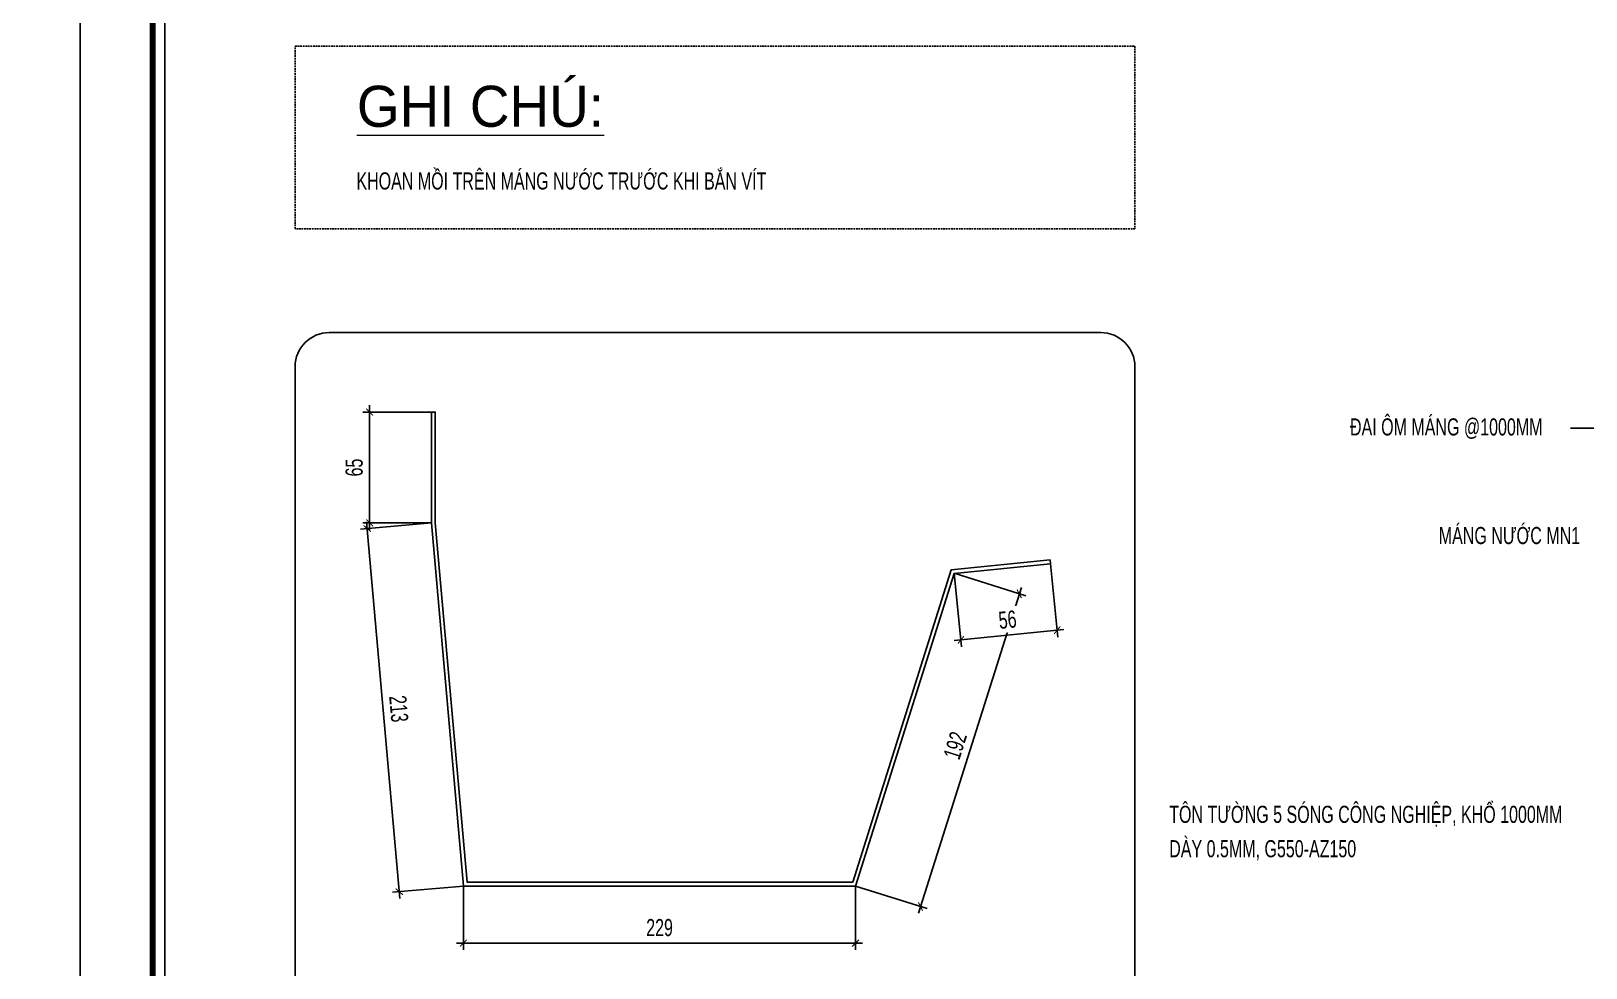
# Model space of a CAD drawing. Header units: inches. Extents: x 2 to 32666, y -5537 to 22.
# Drawn here: x 17234.6 to 17461.7, y -4003.8 to -3866.9 of the extents above; entities that cross this region are included whole.
import ezdxf
from ezdxf.enums import TextEntityAlignment as Align

# ---------------------------------------------------------------- set-up
doc = ezdxf.new("R2010")
doc.units = ezdxf.units.IN
doc.header["$MEASUREMENT"] = 0
doc.linetypes.add('HIDDEN', pattern=[0.375, 0.25, -0.125])
doc.layers.get('Defpoints').update_dxf_attribs({"lineweight": 9})
for name, color, linetype in [('1', 1, 'Continuous'), ('2', 2, 'Continuous'), ('3', 3, 'Continuous'), ('4', 4, 'Continuous'), ('6', 6, 'Continuous'), ('7', 7, 'Continuous'), ('9', 9, 'Continuous'), ('BAO KHUNG', 31, 'Continuous'), ('DIM', 8, 'Continuous'), ('NET IN', 3, 'Continuous')]:
    doc.layers.add(name, color=color, linetype=linetype)
doc.layers.add('_TEXT', color=3, linetype='Continuous', lineweight=13)
doc.layers.add('Cover text', color=7, linetype='Continuous', true_color=0x52370f)
doc.styles.add('ST1', font='vnshx.shx', dxfattribs={"width": 0.7})
doc.styles.add('ST1H', font='vnshxh.shx', dxfattribs={"width": 0.7})
doc.styles.add('ST3', font='VHAVANB.TTF')
doc.styles.add('TIEU DE', font='Vharialn.ttf')
doc.dimstyles.new('4', dxfattribs={"dimtxt": 2.5, "dimasz": 1, "dimexe": 1, "dimexo": 0, "dimgap": 1, "dimtad": 1, "dimdec": 0, "dimlfac": 4, "dimzin": 0, "dimdsep": 46, "dimtxsty": 'ST1', "dimblk": 'ARCHTICK', "dimcen": 1, "dimdle": 1, "dimclrd": 8, "dimclre": 8, "dimclrt": 3, "dimadec": 0, "dimazin": 0, "dimtfac": 1, "dimtdec": 0, "dimtix": 1, "dimtmove": 1, "dimatfit": 3, "dimldrblk": 'OPEN30', "dimfxl": 0.18, "dimtfill": 1, "dimtolj": 1, "dimtzin": 0, "dimlwd": -1, "dimlwe": -1, "dimarcsym": 2})

# ---------------------------------------------------------------- blocks, each defined once
blk = doc.blocks.new('kt kien truc 1')
at = {"layer": '2', "color": 157, "linetype": 'Continuous'}
blk.add_lwpolyline([(0, 420), (594, 420), (594, 0), (0, 0)], close=True, dxfattribs=at)
at = {"layer": '7', "color": 147, "linetype": 'Continuous'}
blk.add_lwpolyline([(12.33, 57.61), (581.67, 57.61), (581.67, 409.19), (12.33, 409.19)], close=True, dxfattribs=at)
at = {"layer": 'BAO KHUNG', "color": 167, "linetype": 'Continuous', "const_width": 0.871}
blk.add_lwpolyline([(10.59, 9.07), (583.41, 9.07), (583.41, 410.93), (10.59, 410.93)], close=True, dxfattribs=at)
at = {"layer": 'Cover text', "ltscale": 0.5, "style": 'TIEU DE'}
for tag, p in [('STT', (555.05, 15.58)), ('TENBANVE', (45.93, 14.6))]:
    blk.add_attdef(tag, text='', height=2, dxfattribs=at).set_placement(p, align=Align.MIDDLE_CENTER)
blk = doc.blocks.new('_ArchTick')
at = {"color": 0, "linetype": 'ByBlock', "const_width": 0.15}
blk.add_lwpolyline([(-0.5, -0.5), (0.5, 0.5)], dxfattribs=at)
blk = doc.blocks.new('DOT')
at = {"color": 0, "linetype": 'ByBlock'}
blk.add_line((-0.5, 0), (-1, 0), dxfattribs=at)
at = {"color": 0, "linetype": 'ByBlock', "const_width": 0.5}
blk.add_lwpolyline([(-0.25, 0, 1), (0.25, 0, 1)], format="xyb", close=True, dxfattribs=at)
blk = doc.blocks.new('*D6458')
at = {"layer": '1', "color": 8, "linetype": 'Continuous', "transparency": 16777216}
for p, q in [((17297.75, -3991.85), (17297.75, -4001.18)), ((17355.02, -3991.85), (17355.02, -4001.18)), ((17356.02, -4000.18), (17296.75, -4000.18))]:
    blk.add_line(p, q, dxfattribs=at)
at = {"layer": 'Defpoints', "color": 0, "transparency": 16777216}
for p in [(17297.75, -3991.85), (17355.02, -3991.85), (17297.75, -4000.18)]:
    blk.add_point(p, dxfattribs=at)
at = {"layer": '1', "color": 8, "transparency": 16777216, "rotation": 180}
blk.add_blockref('_ArchTick', (17297.75, -4000.18), dxfattribs=at)
at = {"layer": '1', "color": 8, "transparency": 16777216}
blk.add_blockref('_ArchTick', (17355.02, -4000.18), dxfattribs=at)
at = {"layer": '1', "color": 3, "transparency": 16777216, "insert": (17326.39, -3997.93), "char_height": 2.5, "attachment_point": 5, "style": 'ST1', "bg_fill": 3, "box_fill_scale": 1.25, "bg_fill_color": 256, "bg_fill_true_color": 13158600, "bg_fill_transparency": 0}
blk.add_mtext('\\A1;229', dxfattribs=at)
blk = doc.blocks.new('_Open30')
at = {"color": 0, "linetype": 'ByBlock', "lineweight": -2}
for p, q in [((-1, 0.27), (0, 0)), ((0, 0), (-1, -0.27)), ((0, 0), (-1, 0))]:
    blk.add_line(p, q, dxfattribs=at)
blk = doc.blocks.new('*D6459')
at = {"layer": '1', "color": 8, "linetype": 'Continuous', "transparency": 16777216}
for p, q in [((17293.06, -3938.77), (17282.69, -3939.69)), ((17283.6, -3938.61), (17288.47, -3993.67)), ((17297.75, -3991.85), (17287.39, -3992.76))]:
    blk.add_line(p, q, dxfattribs=at)
at = {"layer": 'Defpoints', "color": 0, "transparency": 16777216}
for p in [(17293.06, -3938.77), (17288.38, -3992.68), (17297.75, -3991.85)]:
    blk.add_point(p, dxfattribs=at)
at = {"layer": '1', "color": 8, "transparency": 16777216}
for p, rotation in [((17283.69, -3939.6), 95.05503121148544), ((17288.38, -3992.68), 275.0550312114854)]:
    blk.add_blockref('_ArchTick', p, dxfattribs=dict(at, rotation=rotation))
at = {"layer": '1', "color": 3, "transparency": 16777216, "insert": (17288.28, -3965.94), "char_height": 2.5, "attachment_point": 5, "rotation": 275.055, "style": 'ST1', "bg_fill": 3, "box_fill_scale": 1.25, "bg_fill_color": 256, "bg_fill_true_color": 13158600, "bg_fill_transparency": 0}
blk.add_mtext('\\A1;213', dxfattribs=at)
blk = doc.blocks.new('*D6460')
at = {"layer": '1', "color": 8, "linetype": 'Continuous', "transparency": 16777216}
for p, q in [((17284.04, -3939.77), (17284.04, -3921.58)), ((17293.06, -3922.58), (17283.04, -3922.58)), ((17293.06, -3938.77), (17283.04, -3938.77))]:
    blk.add_line(p, q, dxfattribs=at)
at = {"layer": 'Defpoints', "color": 0, "transparency": 16777216}
for p in [(17284.04, -3922.58), (17293.06, -3922.58), (17293.06, -3938.77)]:
    blk.add_point(p, dxfattribs=at)
at = {"layer": '1', "color": 8, "transparency": 16777216}
for p, rotation in [((17284.04, -3922.58), 90), ((17284.04, -3938.77), 270)]:
    blk.add_blockref('_ArchTick', p, dxfattribs=dict(at, rotation=rotation))
at = {"layer": '1', "color": 3, "transparency": 16777216, "insert": (17281.79, -3930.68), "char_height": 2.5, "attachment_point": 5, "rotation": 90, "style": 'ST1', "bg_fill": 3, "box_fill_scale": 1.25, "bg_fill_color": 256, "bg_fill_true_color": 13158600, "bg_fill_transparency": 0}
blk.add_mtext('\\A1;65', dxfattribs=at)
blk = doc.blocks.new('*D6461')
at = {"layer": '1', "color": 8, "linetype": 'Continuous', "transparency": 16777216}
for p, q in [((17369.44, -3946.14), (17379.89, -3949.44)), ((17379.24, -3948.19), (17364.21, -3995.8)), ((17355.02, -3991.85), (17365.47, -3995.14))]:
    blk.add_line(p, q, dxfattribs=at)
at = {"layer": 'Defpoints', "color": 0, "transparency": 16777216}
for p in [(17369.44, -3946.14), (17355.02, -3991.85), (17364.51, -3994.84)]:
    blk.add_point(p, dxfattribs=at)
at = {"layer": '1', "color": 8, "transparency": 16777216}
for p, rotation in [((17378.94, -3949.14), 72.48393502686636), ((17364.51, -3994.84), 252.4839350268664)]:
    blk.add_blockref('_ArchTick', p, dxfattribs=dict(at, rotation=rotation))
at = {"layer": '1', "color": 3, "transparency": 16777216, "insert": (17369.58, -3971.31), "char_height": 2.5, "attachment_point": 5, "rotation": 72.4839, "style": 'ST1', "bg_fill": 3, "box_fill_scale": 1.25, "bg_fill_color": 256, "bg_fill_true_color": 13158600, "bg_fill_transparency": 0}
blk.add_mtext('\\A1;192', dxfattribs=at)
blk = doc.blocks.new('*D6462')
at = {"layer": '1', "color": 8, "linetype": 'Continuous', "transparency": 16777216}
for p, q in [((17383.5, -3944.74), (17384.57, -3955.45)), ((17369.44, -3946.14), (17370.52, -3956.86)), ((17385.46, -3954.36), (17369.42, -3955.96))]:
    blk.add_line(p, q, dxfattribs=at)
at = {"layer": 'Defpoints', "color": 0, "transparency": 16777216}
for p in [(17383.5, -3944.74), (17369.44, -3946.14), (17370.42, -3955.86)]:
    blk.add_point(p, dxfattribs=at)
at = {"layer": '1', "color": 8, "transparency": 16777216}
for p, rotation in [((17384.47, -3954.46), 5.710604419937617), ((17370.42, -3955.86), 185.7106044199377)]:
    blk.add_blockref('_ArchTick', p, dxfattribs=dict(at, rotation=rotation))
at = {"layer": '1', "color": 3, "transparency": 16777216, "insert": (17377.22, -3952.92), "char_height": 2.5, "attachment_point": 5, "rotation": 5.7106, "style": 'ST1', "bg_fill": 3, "box_fill_scale": 1.25, "bg_fill_color": 256, "bg_fill_true_color": 13158600, "bg_fill_transparency": 0}
blk.add_mtext('\\A1;56', dxfattribs=at)

msp = doc.modelspace()

# ---------------------------------------------------------------- linework, layer by layer
at = {"layer": '1', "linetype": 'HIDDEN'}
msp.add_lwpolyline([(17273.1486, -3869.0822), (17395.8388, -3869.0822), (17395.8388, -3895.7917), (17273.1486, -3895.7917)], close=True, dxfattribs=at)
at = {"layer": '4'}
msp.add_lwpolyline([(17383.4381, -3944.1664), (17369.0101, -3945.6092), (17354.5988, -3991.2712), (17298.2784, -3991.2712), (17293.6324, -3938.7479), (17293.6324, -3922.5772), (17293.0574, -3922.5772), (17293.0574, -3938.7733), (17297.752, -3991.8462), (17355.0203, -3991.8462), (17369.4443, -3946.1436), (17383.4953, -3944.7385)], close=True, dxfattribs=at)
at = {"layer": '9'}
msp.add_lwpolyline([(17278.1486, -3910.959), (17390.8388, -3910.959, -0.41421356), (17395.8388, -3915.959), (17395.8388, -4041.4674, -0.41421356), (17390.8388, -4046.4674), (17278.1486, -4046.4674, -0.41421356), (17273.1486, -4041.4674), (17273.1486, -3915.959, -0.41421356)], format="xyb", close=True, dxfattribs=at)
at = {"layer": 'DIM'}
msp.add_lwpolyline([(17254.1005, -3715.3349), (17823.4384, -3715.3349), (17823.4384, -4066.9148), (17254.1005, -4066.9148)], close=True, dxfattribs=at)
at = {"layer": 'NET IN'}
for points in [[(16647.7695, -3704.5249), (17241.7695, -3704.5249), (17241.7695, -4124.5249), (16647.7695, -4124.5249)], [(17241.7695, -3704.5249), (17835.7695, -3704.5249), (17835.7695, -4124.5249), (17241.7695, -4124.5249)]]:
    msp.add_lwpolyline(points, close=True, dxfattribs=at)

# ---------------------------------------------------------------- block references
at = {"layer": '3'}
for p in [(16647.7695, -4124.5249), (17241.7695, -4124.5249)]:
    msp.add_blockref('kt kien truc 1', p, dxfattribs=at)

# ---------------------------------------------------------------- texts
at = {"layer": '3', "style": 'ST1H', "width": 0.7}
for s, p in [('®ai «m m¸ng @1000MM', (17427.2478, -3925.9944)), ('m¸ng n\xadíc mn1', (17440.2168, -3941.8647)), ('t«n t\xadêng 5 sãng c«ng nghiÖp, khæ 1000mm', (17400.8394, -3982.6114)), ('dµy 0.5mm, g550-az150', (17400.8394, -3987.6377))]:
    msp.add_text(s, height=2.5, dxfattribs=at).set_placement(p)
at = {"layer": '6', "style": 'ST1H', "width": 0.7}
msp.add_text('khoan måi trªn m¸ng n\xadíc tr\xadíc khi b¾n vÝt', height=2.5, dxfattribs=at).set_placement((17282.106, -3890.0438))
at = {"layer": '_TEXT', "style": 'ST3'}
msp.add_text('%%Ughi chó:', height=6, dxfattribs=at).set_placement((17282.1788, -3880.8809))

# ---------------------------------------------------------------- leaders
at = {"layer": 'DIM'}
msp.add_leader([(17521.4139, -3888.8234), (17467.6179, -3924.9007), (17459.4449, -3924.9007)], dimstyle='4', override={"dimgap": 1, "dimtad": 0, "dimzin": 8, "dimldrblk": 'DOT'}, dxfattribs=at)

# ---------------------------------------------------------------- next in the draw order: dimensions: what is measured, and where the dimension line sits
at = {"layer": '1'}
dim = msp.add_aligned_dim(p1=(17355.0203, -3991.8462), p2=(17297.752, -3991.8462), distance=8.3334, dimstyle='4', dxfattribs=at)
dim.commit()
dim.dimension.update_dxf_attribs({"geometry": '*D6458', "text_midpoint": (17326.3862, -3997.9296)})

# ---------------------------------------------------------------- next in the draw order: dimensions: what is measured, and where the dimension line sits
for p1, p2, distance, picture, middle in [((17293.0574, -3938.7733), (17297.752, -3991.8462), -9.4061, '*D6459', (17288.2764, -3965.9403)), ((17369.4443, -3946.1436), (17355.0203, -3991.8462), 9.9545, '*D6461', (17369.5796, -3971.3138))]:
    dim = msp.add_aligned_dim(p1=p1, p2=p2, distance=distance, dimstyle='4', dxfattribs=at)
    dim.commit()
    dim.dimension.update_dxf_attribs({"geometry": picture, "text_midpoint": middle})

# ---------------------------------------------------------------- next in the draw order: dimensions: what is measured, and where the dimension line sits
for p1, p2, distance, picture, middle in [((17293.0574, -3938.7733), (17293.0574, -3922.5772), 9.0214, '*D6460', (17281.786, -3930.6752)), ((17383.4953, -3944.7385), (17369.4443, -3946.1436), 9.7662, '*D6462', (17377.2177, -3952.92))]:
    dim = msp.add_aligned_dim(p1=p1, p2=p2, distance=distance, dimstyle='4', dxfattribs=at)
    dim.commit()
    dim.dimension.update_dxf_attribs({"geometry": picture, "text_midpoint": middle})

doc.saveas('drawing.dxf')
